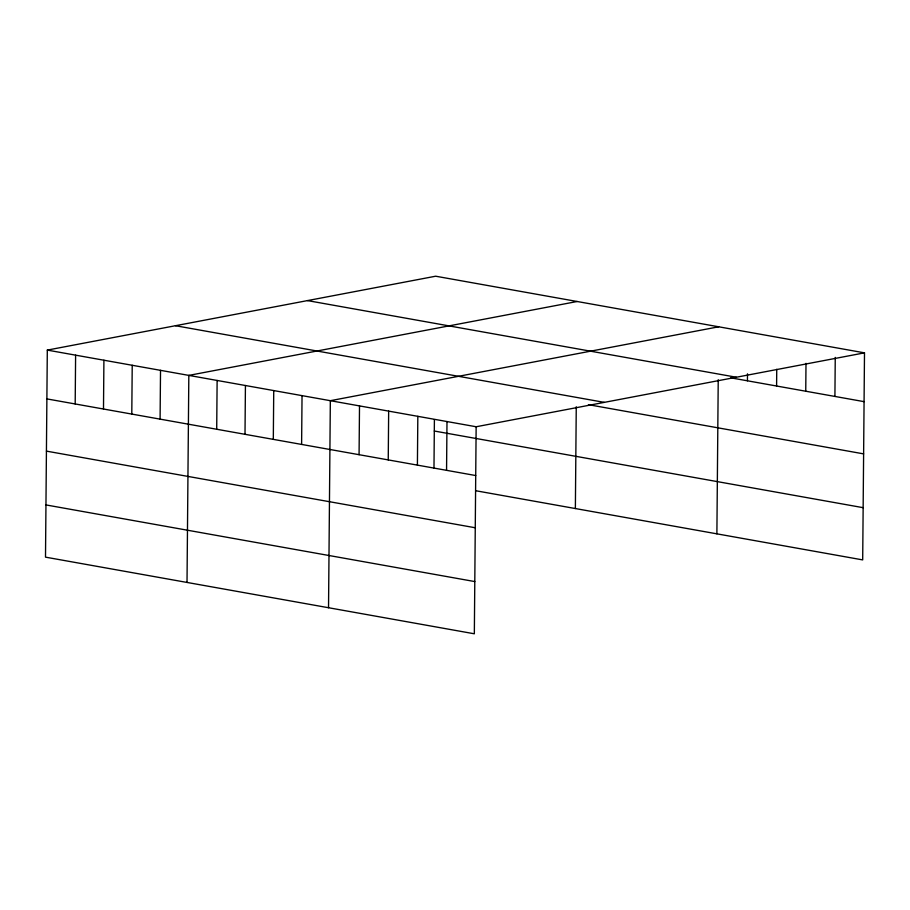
<?xml version="1.0" encoding="UTF-8"?>
<svg xmlns="http://www.w3.org/2000/svg" width="910" height="910" viewBox="0 0 910 910"><rect width="100%" height="100%" fill="white"/><g stroke="black" fill="none" stroke-linecap="round" stroke-linejoin="round"><path stroke-width="1.36" d="M864.5 352.852L435.662 276.208L47.309 350.1L45.5 557.148L474.337 633.792L476.146 426.756L864.5 352.852L862.691 559.9L475.634 490.717M75.189 403.96L75.61 355.162M103.49 409.011L103.911 360.224M131.791 414.073L132.223 365.274M160.092 419.135L160.524 370.336M187.016 582.445L188.825 375.398L577.179 301.494M216.705 429.247L217.126 380.46M245.006 434.309L245.427 385.51M273.307 439.371L273.739 390.572M301.608 444.421L302.04 395.634M328.533 607.732L330.341 400.696L718.695 326.792M359.075 454.693L359.507 405.905M388.24 459.914L388.661 411.115M417.406 465.124L417.826 416.325M433.979 468.127L434.4 419.692M446.56 470.334L446.992 421.546M575.37 508.542L576.258 406.759M716.887 533.84L718.229 379.709M747.428 380.801L747.485 373.828M776.594 386.011L776.742 369.278M805.748 391.22L805.998 363.34M834.914 396.43L835.255 357.402M307.5 300.596L736.349 377.24M730.764 377.821L864.079 401.651M175.459 325.712L604.308 402.368M588.429 404.677L863.624 453.874M47.309 350.1L476.146 426.756M434.309 431.022L863.146 507.678M46.876 398.899L475.725 475.543M46.421 451.121L475.27 527.766M45.955 504.925L474.804 581.57"/></g></svg>
